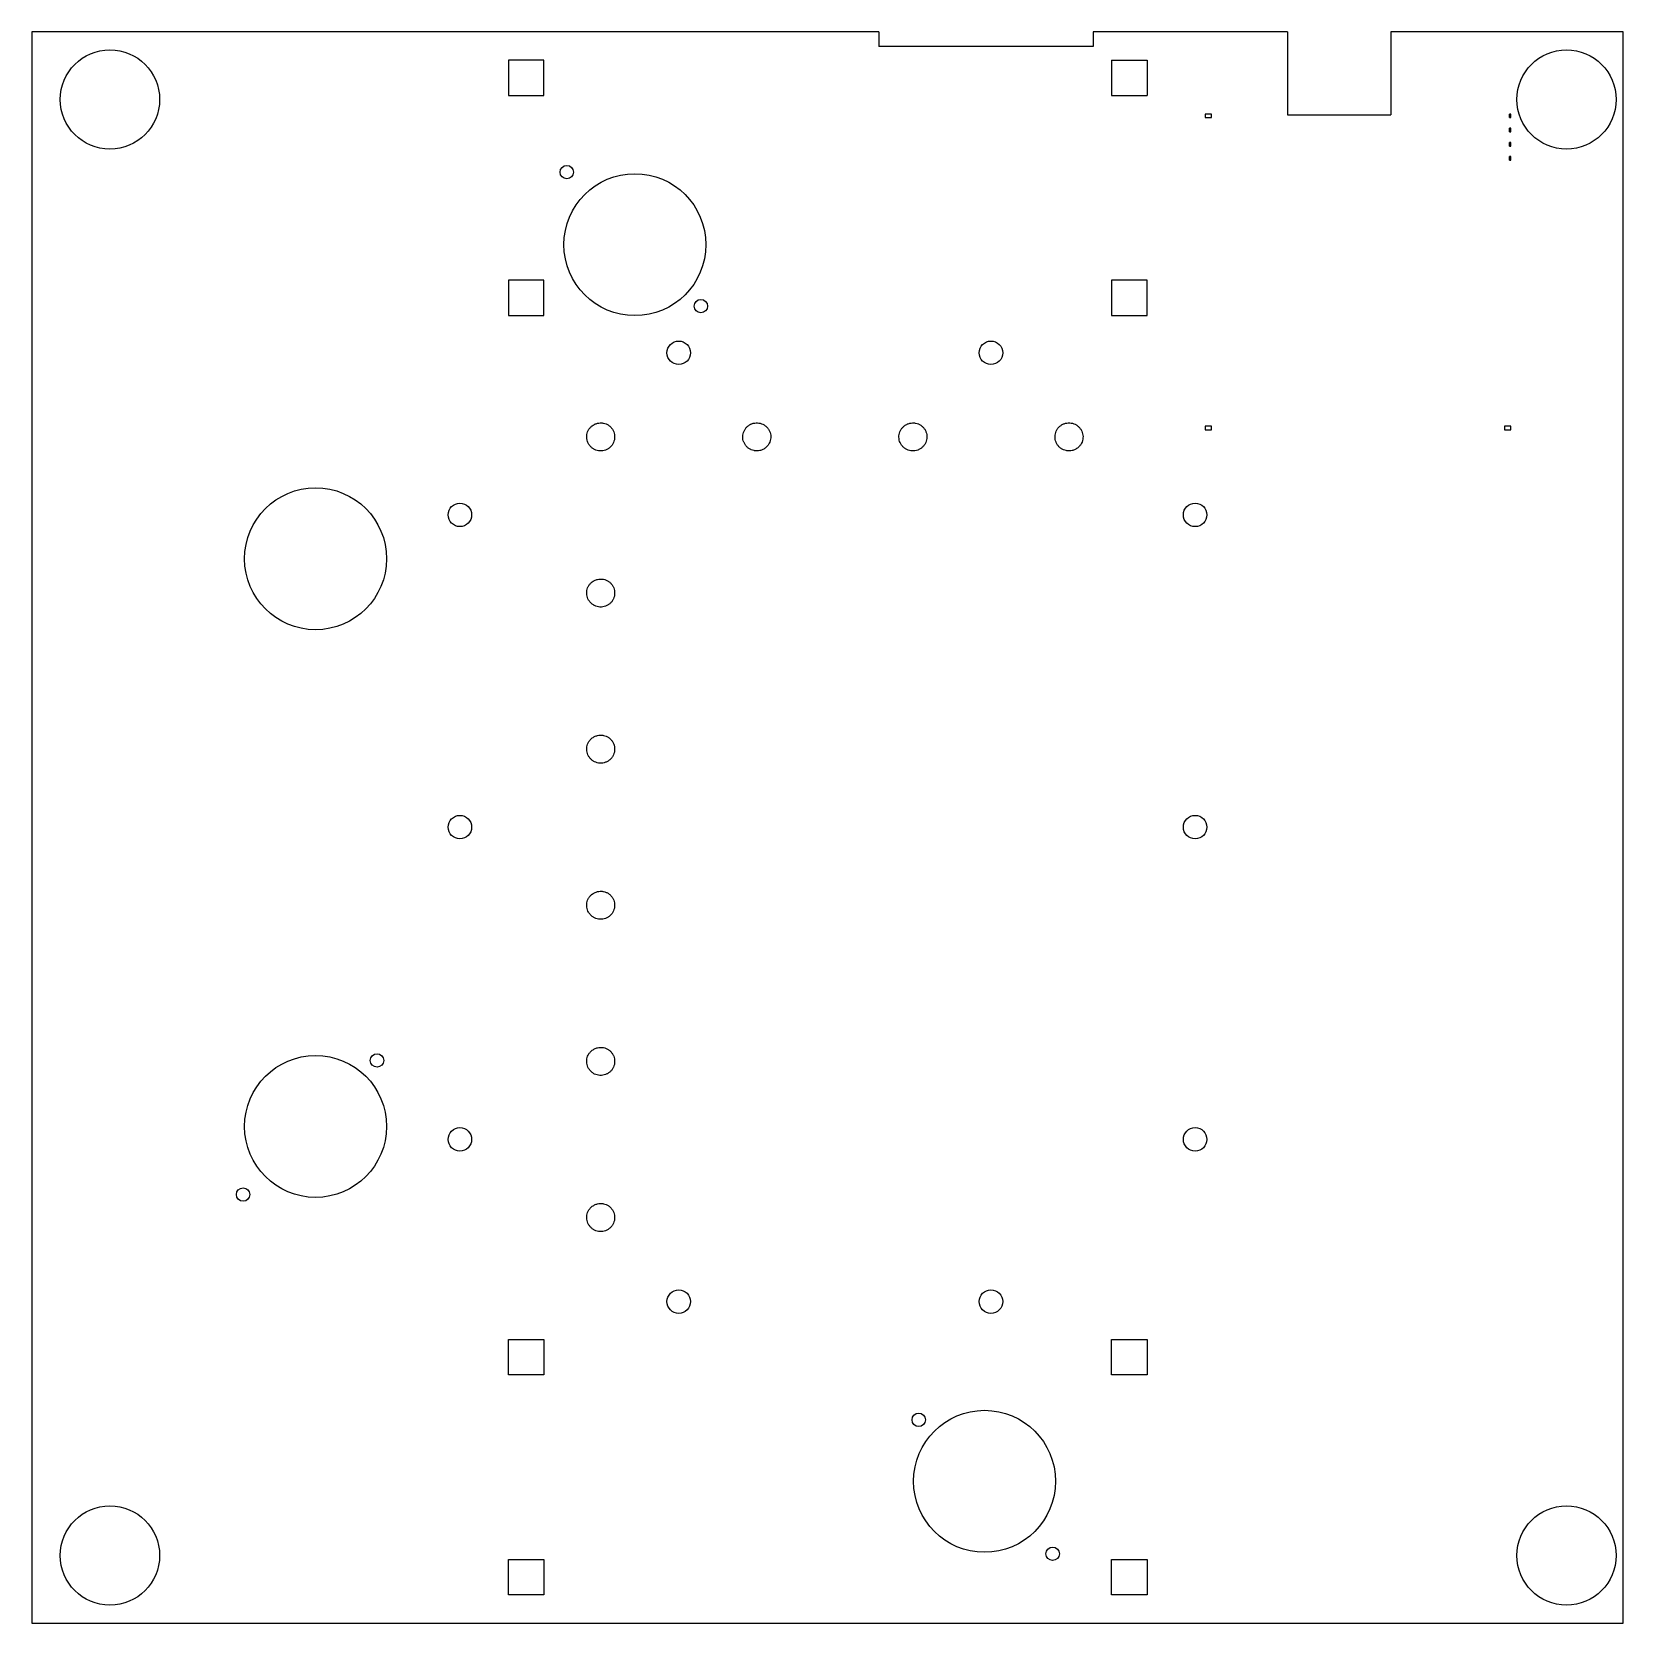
# Model space of a CAD drawing. Header units: inches. Extents: x -14.1 to -2.9, y -11.8 to -0.6.
import ezdxf

# ---------------------------------------------------------------- set-up
doc = ezdxf.new("R2010")
doc.units = ezdxf.units.IN
doc.header["$MEASUREMENT"] = 0

msp = doc.modelspace()

# ---------------------------------------------------------------- linework, layer by layer
at = {"color": 7, "linetype": 'Continuous', "lineweight": 25}
for p, q in [((-8.149, -0.564), (-14.119, -0.564)), ((-14.119, -0.564), (-14.119, -11.777)), ((-8.149, -0.564), (-8.149, -0.668)), ((-6.639, -0.668), (-8.149, -0.668)), ((-5.271, -0.564), (-6.639, -0.564)), ((-6.639, -0.564), (-6.639, -0.668)), ((-5.271, -0.564), (-5.271, -1.149)), ((-2.905, -0.564), (-4.541, -0.564)), ((-4.541, -0.564), (-4.541, -1.149)), ((-2.905, -11.777), (-2.905, -0.564)), ((-10.51, -0.764), (-10.76, -0.764)), ((-10.76, -0.764), (-10.76, -1.014)), ((-10.51, -1.014), (-10.51, -0.764)), ((-6.51, -0.764), (-6.51, -1.014)), ((-6.51, -0.764), (-6.26, -0.764)), ((-6.26, -0.764), (-6.26, -1.014)), ((-10.76, -1.014), (-10.51, -1.014)), ((-6.51, -1.014), (-6.26, -1.014)), ((-5.851, -1.144), (-5.851, -1.169)), ((-5.806, -1.144), (-5.851, -1.144)), ((-5.851, -1.169), (-5.806, -1.169)), ((-5.806, -1.169), (-5.806, -1.144)), ((-5.271, -1.149), (-4.541, -1.149)), ((-3.706, -1.169), (-3.706, -1.144)), ((-3.696, -1.144), (-3.706, -1.144)), ((-3.706, -1.169), (-3.696, -1.169)), ((-3.696, -1.169), (-3.696, -1.144)), ((-3.706, -1.269), (-3.706, -1.244)), ((-3.696, -1.244), (-3.706, -1.244)), ((-3.706, -1.269), (-3.696, -1.269)), ((-3.706, -1.369), (-3.706, -1.344)), ((-3.696, -1.344), (-3.706, -1.344)), ((-3.696, -1.269), (-3.696, -1.244)), ((-3.696, -1.369), (-3.696, -1.344)), ((-3.706, -1.369), (-3.696, -1.369)), ((-3.706, -1.469), (-3.706, -1.444)), ((-3.696, -1.444), (-3.706, -1.444)), ((-3.696, -1.469), (-3.696, -1.444)), ((-3.706, -1.469), (-3.696, -1.469)), ((-10.51, -2.314), (-10.76, -2.314)), ((-10.76, -2.314), (-10.76, -2.564)), ((-10.51, -2.564), (-10.51, -2.314)), ((-6.26, -2.314), (-6.51, -2.314)), ((-6.51, -2.314), (-6.51, -2.564)), ((-6.26, -2.564), (-6.26, -2.314)), ((-10.76, -2.564), (-10.51, -2.564)), ((-6.51, -2.564), (-6.26, -2.564)), ((-5.806, -3.344), (-5.851, -3.344)), ((-5.851, -3.344), (-5.851, -3.369)), ((-5.806, -3.369), (-5.806, -3.344)), ((-3.741, -3.344), (-3.741, -3.369)), ((-3.696, -3.344), (-3.741, -3.344)), ((-3.696, -3.369), (-3.696, -3.344)), ((-5.851, -3.369), (-5.806, -3.369)), ((-3.741, -3.369), (-3.696, -3.369)), ((-10.76, -10.027), (-10.76, -9.777)), ((-10.76, -9.777), (-10.51, -9.777)), ((-10.51, -9.777), (-10.51, -10.027)), ((-6.51, -10.027), (-6.51, -9.777)), ((-6.51, -9.777), (-6.26, -9.777)), ((-6.26, -9.777), (-6.26, -10.027)), ((-10.51, -10.027), (-10.76, -10.027)), ((-6.26, -10.027), (-6.51, -10.027)), ((-10.76, -11.577), (-10.76, -11.327)), ((-10.76, -11.327), (-10.51, -11.327)), ((-10.51, -11.327), (-10.51, -11.577)), ((-6.51, -11.577), (-6.51, -11.327)), ((-6.51, -11.327), (-6.26, -11.327)), ((-6.26, -11.327), (-6.26, -11.577)), ((-10.51, -11.577), (-10.76, -11.577)), ((-6.26, -11.577), (-6.51, -11.577)), ((-14.119, -11.777), (-2.905, -11.777))]:
    msp.add_line(p, q, dxfattribs=at)
for centre, radius in [((-13.568, -1.041), 0.35), ((-3.304, -1.041), 0.35), ((-10.349, -1.553), 0.0472), ((-9.869, -2.064), 0.5), ((-9.404, -2.497), 0.0472), ((-9.56, -2.826), 0.0827), ((-7.36, -2.826), 0.0827), ((-12.119, -4.277), 0.5), ((-11.102, -3.968), 0.0827), ((-5.921, -3.968), 0.0827), ((-11.102, -6.168), 0.0827), ((-5.921, -6.168), 0.0827), ((-12.119, -8.277), 0.5), ((-11.686, -7.812), 0.0472), ((-11.102, -8.368), 0.0827), ((-5.921, -8.368), 0.0827), ((-12.63, -8.757), 0.0472), ((-9.56, -9.511), 0.0827), ((-7.36, -9.511), 0.0827), ((-7.869, -10.344), 0.0472), ((-7.405, -10.777), 0.5), ((-13.568, -11.3), 0.35), ((-3.304, -11.3), 0.35), ((-6.925, -11.288), 0.0472)]:
    msp.add_circle(centre, radius, dxfattribs=at)
for points in [[(-10.113, -3.32), (-10.119, -3.32), (-10.133, -3.322), (-10.154, -3.329), (-10.173, -3.342), (-10.188, -3.357), (-10.198, -3.373), (-10.206, -3.392), (-10.209, -3.411), (-10.208, -3.431), (-10.204, -3.45), (-10.196, -3.468), (-10.184, -3.484), (-10.17, -3.498), (-10.153, -3.508), (-10.134, -3.515), (-10.115, -3.518), (-10.095, -3.517), (-10.076, -3.512), (-10.058, -3.503), (-10.042, -3.491), (-10.029, -3.476), (-10.019, -3.459), (-10.013, -3.44), (-10.011, -3.421), (-10.012, -3.401), (-10.017, -3.382), (-10.026, -3.365), (-10.039, -3.349), (-10.054, -3.336), (-10.071, -3.327), (-10.087, -3.322), (-10.099, -3.32), (-10.106, -3.32), (-10.111, -3.32), (-10.113, -3.32)], [(-9.007, -3.517), (-9.001, -3.517), (-8.987, -3.515), (-8.966, -3.508), (-8.947, -3.495), (-8.932, -3.48), (-8.921, -3.464), (-8.914, -3.445), (-8.911, -3.426), (-8.911, -3.406), (-8.916, -3.387), (-8.924, -3.369), (-8.936, -3.353), (-8.95, -3.339), (-8.967, -3.329), (-8.985, -3.322), (-9.005, -3.319), (-9.025, -3.32), (-9.044, -3.325), (-9.062, -3.334), (-9.078, -3.346), (-9.091, -3.36), (-9.1, -3.378), (-9.107, -3.396), (-9.109, -3.416), (-9.108, -3.436), (-9.102, -3.455), (-9.093, -3.472), (-9.081, -3.488), (-9.066, -3.5), (-9.049, -3.51), (-9.033, -3.515), (-9.021, -3.517), (-9.013, -3.517), (-9.009, -3.517), (-9.007, -3.517)], [(-7.913, -3.32), (-7.919, -3.32), (-7.933, -3.322), (-7.954, -3.329), (-7.973, -3.342), (-7.988, -3.357), (-7.998, -3.373), (-8.006, -3.392), (-8.009, -3.411), (-8.008, -3.431), (-8.004, -3.45), (-7.996, -3.468), (-7.984, -3.484), (-7.97, -3.498), (-7.953, -3.508), (-7.934, -3.515), (-7.915, -3.518), (-7.895, -3.517), (-7.876, -3.512), (-7.858, -3.503), (-7.842, -3.491), (-7.829, -3.476), (-7.819, -3.459), (-7.813, -3.44), (-7.811, -3.421), (-7.812, -3.401), (-7.817, -3.382), (-7.826, -3.365), (-7.839, -3.349), (-7.854, -3.336), (-7.871, -3.327), (-7.887, -3.322), (-7.899, -3.32), (-7.906, -3.32), (-7.911, -3.32), (-7.913, -3.32)], [(-6.807, -3.517), (-6.801, -3.517), (-6.787, -3.515), (-6.766, -3.508), (-6.747, -3.495), (-6.732, -3.48), (-6.721, -3.464), (-6.714, -3.445), (-6.711, -3.426), (-6.711, -3.406), (-6.716, -3.387), (-6.724, -3.369), (-6.736, -3.353), (-6.75, -3.339), (-6.767, -3.329), (-6.785, -3.322), (-6.805, -3.319), (-6.825, -3.32), (-6.844, -3.325), (-6.862, -3.334), (-6.878, -3.346), (-6.891, -3.36), (-6.9, -3.378), (-6.907, -3.396), (-6.909, -3.416), (-6.908, -3.436), (-6.902, -3.455), (-6.893, -3.472), (-6.881, -3.488), (-6.866, -3.5), (-6.849, -3.51), (-6.833, -3.515), (-6.821, -3.517), (-6.813, -3.517), (-6.809, -3.517), (-6.807, -3.517)], [(-10.113, -4.42), (-10.119, -4.42), (-10.133, -4.422), (-10.154, -4.429), (-10.173, -4.442), (-10.188, -4.457), (-10.198, -4.473), (-10.206, -4.492), (-10.209, -4.511), (-10.208, -4.531), (-10.204, -4.55), (-10.196, -4.568), (-10.184, -4.584), (-10.17, -4.598), (-10.153, -4.608), (-10.134, -4.615), (-10.115, -4.618), (-10.095, -4.617), (-10.076, -4.612), (-10.058, -4.603), (-10.042, -4.591), (-10.029, -4.576), (-10.019, -4.559), (-10.013, -4.54), (-10.011, -4.521), (-10.012, -4.501), (-10.017, -4.482), (-10.026, -4.465), (-10.039, -4.449), (-10.054, -4.436), (-10.071, -4.427), (-10.087, -4.422), (-10.099, -4.42), (-10.106, -4.42), (-10.111, -4.42), (-10.113, -4.42)], [(-10.113, -5.52), (-10.119, -5.52), (-10.133, -5.522), (-10.154, -5.529), (-10.173, -5.542), (-10.188, -5.557), (-10.198, -5.573), (-10.206, -5.592), (-10.209, -5.611), (-10.208, -5.631), (-10.204, -5.65), (-10.196, -5.668), (-10.184, -5.684), (-10.17, -5.698), (-10.153, -5.708), (-10.134, -5.715), (-10.115, -5.718), (-10.095, -5.717), (-10.076, -5.712), (-10.058, -5.703), (-10.042, -5.691), (-10.029, -5.676), (-10.019, -5.659), (-10.013, -5.64), (-10.011, -5.621), (-10.012, -5.601), (-10.017, -5.582), (-10.026, -5.565), (-10.039, -5.549), (-10.054, -5.536), (-10.071, -5.527), (-10.087, -5.522), (-10.099, -5.52), (-10.106, -5.52), (-10.111, -5.52), (-10.113, -5.52)], [(-10.113, -6.62), (-10.119, -6.62), (-10.133, -6.622), (-10.154, -6.629), (-10.173, -6.642), (-10.188, -6.657), (-10.198, -6.673), (-10.206, -6.692), (-10.209, -6.711), (-10.208, -6.731), (-10.204, -6.75), (-10.196, -6.768), (-10.184, -6.784), (-10.17, -6.798), (-10.153, -6.808), (-10.134, -6.815), (-10.115, -6.818), (-10.095, -6.817), (-10.076, -6.812), (-10.058, -6.803), (-10.042, -6.791), (-10.029, -6.776), (-10.019, -6.759), (-10.013, -6.74), (-10.011, -6.721), (-10.012, -6.701), (-10.017, -6.682), (-10.026, -6.665), (-10.039, -6.649), (-10.054, -6.636), (-10.071, -6.627), (-10.087, -6.622), (-10.099, -6.62), (-10.106, -6.62), (-10.111, -6.62), (-10.113, -6.62)], [(-10.113, -7.72), (-10.119, -7.72), (-10.133, -7.722), (-10.154, -7.729), (-10.173, -7.742), (-10.188, -7.757), (-10.198, -7.773), (-10.206, -7.792), (-10.209, -7.811), (-10.208, -7.831), (-10.204, -7.85), (-10.196, -7.868), (-10.184, -7.884), (-10.17, -7.898), (-10.153, -7.908), (-10.134, -7.915), (-10.115, -7.918), (-10.095, -7.917), (-10.076, -7.912), (-10.058, -7.903), (-10.042, -7.891), (-10.029, -7.876), (-10.019, -7.859), (-10.013, -7.84), (-10.011, -7.821), (-10.012, -7.801), (-10.017, -7.782), (-10.026, -7.765), (-10.039, -7.749), (-10.054, -7.736), (-10.071, -7.727), (-10.087, -7.722), (-10.099, -7.72), (-10.106, -7.72), (-10.111, -7.72), (-10.113, -7.72)], [(-10.113, -8.82), (-10.119, -8.82), (-10.133, -8.822), (-10.154, -8.829), (-10.173, -8.842), (-10.188, -8.857), (-10.198, -8.873), (-10.206, -8.892), (-10.209, -8.911), (-10.208, -8.931), (-10.204, -8.95), (-10.196, -8.968), (-10.184, -8.984), (-10.17, -8.998), (-10.153, -9.008), (-10.134, -9.015), (-10.115, -9.018), (-10.095, -9.017), (-10.076, -9.012), (-10.058, -9.003), (-10.042, -8.991), (-10.029, -8.976), (-10.019, -8.959), (-10.013, -8.94), (-10.011, -8.921), (-10.012, -8.901), (-10.017, -8.882), (-10.026, -8.865), (-10.039, -8.849), (-10.054, -8.836), (-10.071, -8.827), (-10.087, -8.822), (-10.099, -8.82), (-10.106, -8.82), (-10.111, -8.82), (-10.113, -8.82)]]:
    msp.add_open_spline(points, degree=3, knots=[0, 0, 0, 0, 0.030815, 0.06902, 0.107055, 0.13877, 0.170453, 0.202182, 0.233878, 0.265639, 0.297366, 0.329129, 0.360857, 0.392587, 0.424284, 0.456, 0.487682, 0.519541, 0.551366, 0.583108, 0.614815, 0.646536, 0.67822, 0.709939, 0.741619, 0.773352, 0.805047, 0.836812, 0.868541, 0.900301, 0.932026, 0.963646, 0.97785, 0.991532, 1, 1, 1, 1], dxfattribs=at)

doc.saveas('drawing.dxf')
